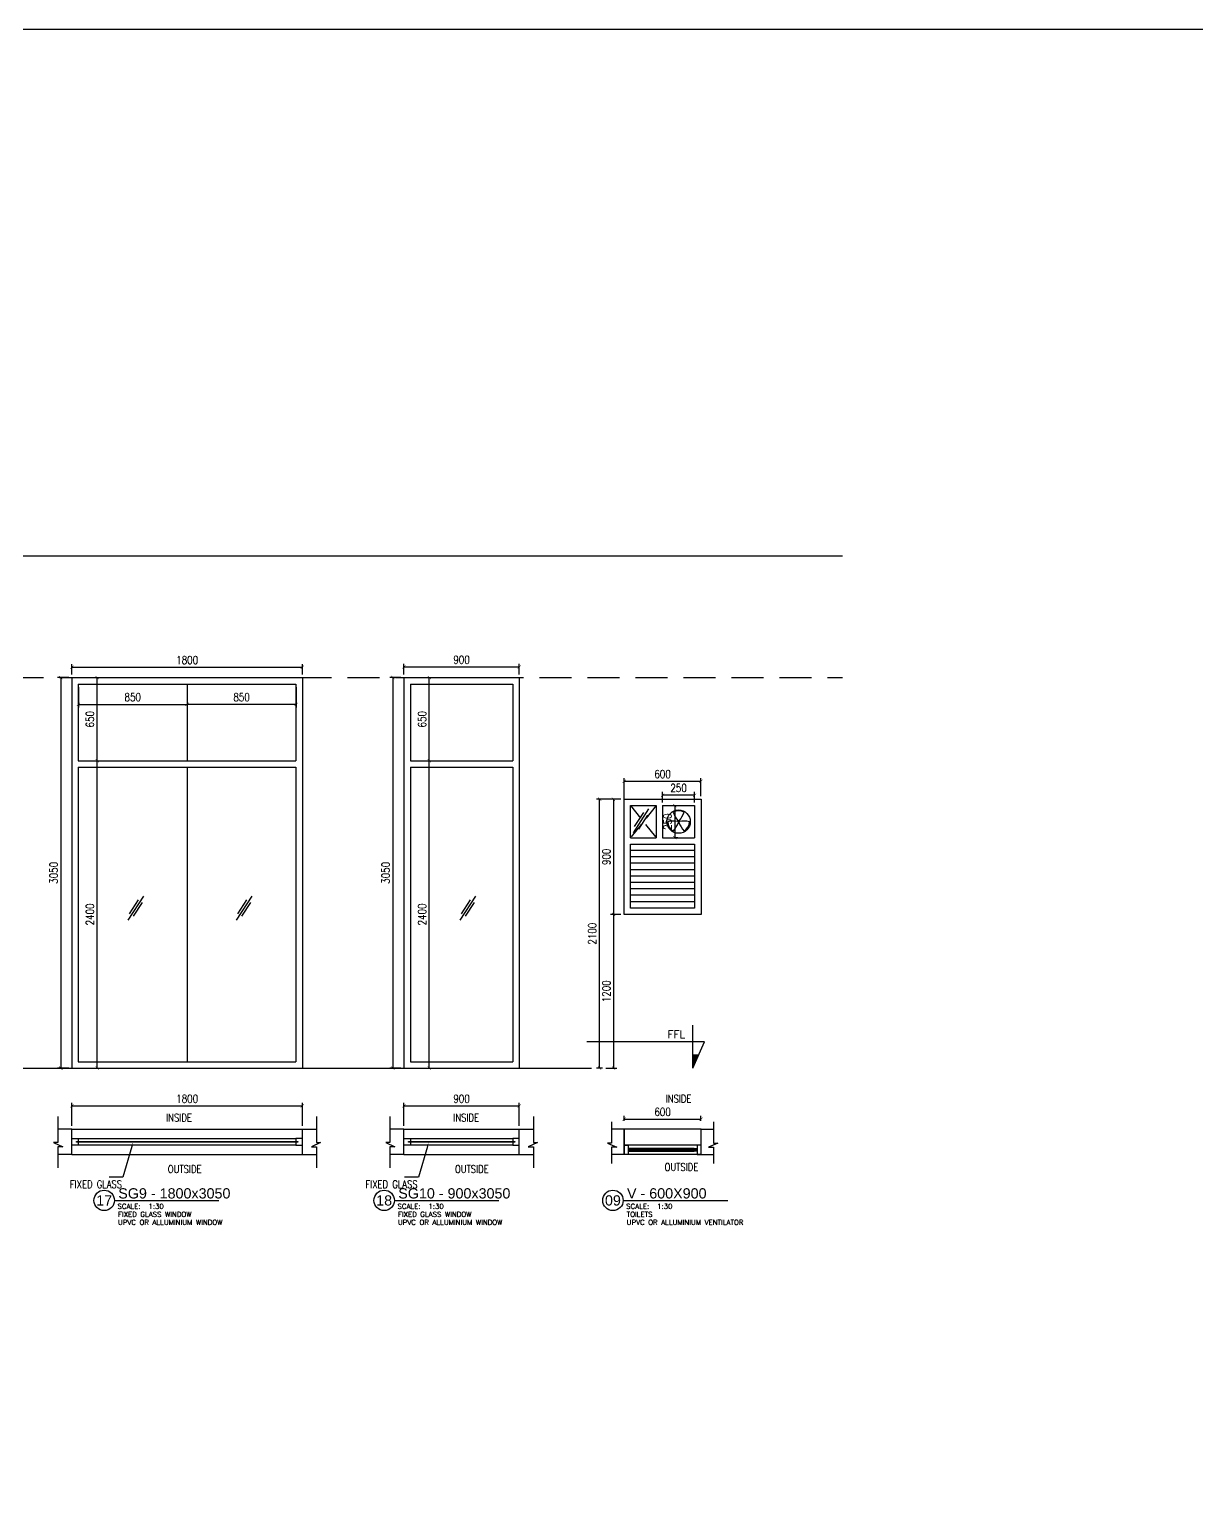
# Model space of a CAD drawing. Extents: x -32840 to 422982, y 280745 to 888746.
# Drawn here: x 395914 to 405032, y 414700 to 426137 of the extents above; entities that cross this region are included whole.
import ezdxf
from ezdxf import colors
from ezdxf.entities.mleader import LeaderData, LeaderLine
from ezdxf.enums import TextEntityAlignment as Align
from ezdxf.math import Vec2, Vec3

# ---------------------------------------------------------------- set-up
doc = ezdxf.new("R2010")
doc.units = 0
doc.header["$LTSCALE"] = 1000
doc.header["$PDMODE"] = 3
for name, pattern in [('CONTINOUS', [0]), ('HIDDEN', [0.375, 0.25, -0.125]), ('HIDDEN2', [0.1875, 0.125, -0.0625])]:
    doc.linetypes.add(name, pattern=pattern)
doc.layers.get('Defpoints').update_dxf_attribs({"linetype": 'HIDDEN'})
for name, color, linetype in [('A-Dim det', 3, 'Continuous'), ('A-ELEV-4', 6, 'Continuous'), ('A-FL-Drop', 3, 'Continuous'), ('A-Frame', 32, 'Continuous'), ('A-Glass', 140, 'Continuous'), ('A-HAT', 8, 'Continuous'), ('A-HATCH', 8, 'Continuous'), ('A-RD', 6, 'Continuous'), ('A-Tag LVl', 2, 'Continuous'), ('A-VENT', 5, 'HIDDEN2'), ('A-WALL', 7, 'CONTINOUS'), ('a-win', 1, 'Continuous')]:
    doc.layers.add(name, color=color, linetype=linetype)
doc.styles.add('Arial', font='arial.ttf')
doc.styles.add('ROMANS', font='romans.shx', dxfattribs={"width": 0.8})
doc.styles.get("Standard").update_dxf_attribs({"font": 'arial.ttf'})
doc.dimstyles.new('A-Det', dxfattribs={"dimscale": 25, "dimtxt": 2.5, "dimasz": 1, "dimexe": 1, "dimexo": 1, "dimgap": 1, "dimtad": 1, "dimdec": 0, "dimlfac": -0.01, "dimzin": 3, "dimdsep": 46, "dimtxsty": 'ROMANS', "dimblk": 'ARCHTICK', "dimcen": 1, "dimclrd": 256, "dimclre": 256, "dimclrt": 6, "dimadec": 0, "dimazin": 0, "dimtfac": 1, "dimtdec": 0, "dimtix": 1, "dimtmove": 1, "dimatfit": 3, "dimfxl": 1, "dimfrac": 2, "dimtolj": 1, "dimtzin": 3, "dimarcsym": 0})

# ---------------------------------------------------------------- blocks, each defined once
blk = doc.blocks.new('_ArchTick')
at = {"color": 0, "linetype": 'ByBlock', "const_width": 0.15}
blk.add_lwpolyline([(-0.5, -0.5), (0.5, 0.5)], dxfattribs=at)
blk = doc.blocks.new('*D339')
at = {"layer": 'A-Dim det', "lineweight": -2, "transparency": 16777216}
for p, q in [((396247, 417573), (396247, 417754)), ((396247, 417729), (398047, 417729)), ((398047, 417573), (398047, 417754))]:
    blk.add_line(p, q, dxfattribs=at)
at = {"layer": 'Defpoints', "color": 0, "transparency": 16777216}
for p in [(398047, 417729), (396247, 417548), (398047, 417548)]:
    blk.add_point(p, dxfattribs=at)
at = {"layer": 'A-Dim det', "lineweight": -2, "transparency": 16777216, "xscale": 25, "yscale": 25, "zscale": 25, "rotation": 180}
blk.add_blockref('_ArchTick', (396247, 417729), dxfattribs=at)
at = {"layer": 'A-Dim det', "lineweight": -2, "transparency": 16777216, "xscale": 25, "yscale": 25, "zscale": 25}
blk.add_blockref('_ArchTick', (398047, 417729), dxfattribs=at)
at = {"layer": 'A-Dim det', "color": 6, "transparency": 16777216, "insert": (397147, 417785), "char_height": 62.5, "attachment_point": 5, "style": 'ROMANS'}
blk.add_mtext('\\A1;1800', dxfattribs=at)
blk = doc.blocks.new('TAG-LABEL')
at = {"linetype": 'Continuous'}
blk.add_line((-65.32, 0), (-24.49, 0), dxfattribs=at)
blk.add_circle((-69.32, 0), 4, dxfattribs=at)
at = {"color": 6, "style": 'ROMANS'}
blk.add_text('SCALE:', height=2, dxfattribs=at).set_placement((-64.13, -3.31))
at = {"color": 6, "style": 'Arial'}
blk.add_attdef('88', text='', height=4, dxfattribs=at).set_placement((-69.32, 0), align=Align.MIDDLE_CENTER)
at = {"color": 6}
for tag, p, height, style in [('LABELNAME', (-63.82, 0.75), 4, 'Arial'), ('DES.LINE.01', (-63.94, -6.44), 2, 'ROMANS'), ('SCALE', (-52.05, -3.31), 2, 'ROMANS'), ('DES.LINE.02', (-63.94, -9.56), 2, 'ROMANS')]:
    blk.add_attdef(tag, p, '', height=height, dxfattribs=dict(at, style=style))
blk = doc.blocks.new('*D340')
at = {"layer": 'A-Dim det', "lineweight": -2, "transparency": 16777216}
for p, q in [((396222, 421074), (396135, 421074)), ((396160, 421074), (396160, 418024)), ((396222, 418024), (396135, 418024))]:
    blk.add_line(p, q, dxfattribs=at)
at = {"layer": 'Defpoints', "color": 0, "transparency": 16777216}
for p in [(396247, 421074), (396160, 418024), (396247, 418024)]:
    blk.add_point(p, dxfattribs=at)
at = {"layer": 'A-Dim det', "lineweight": -2, "transparency": 16777216, "xscale": 25, "yscale": 25, "zscale": 25}
for p, rotation in [((396160, 421074), 90), ((396160, 418024), 270)]:
    blk.add_blockref('_ArchTick', p, dxfattribs=dict(at, rotation=rotation))
at = {"layer": 'A-Dim det', "color": 6, "transparency": 16777216, "insert": (396104, 419549), "char_height": 62.5, "attachment_point": 5, "rotation": 90, "style": 'ROMANS'}
blk.add_mtext('\\A1;3050', dxfattribs=at)
blk = doc.blocks.new('*D341')
at = {"layer": 'A-Dim det', "lineweight": -2, "transparency": 16777216}
for p, q in [((396297, 420999), (396297, 420840)), ((397147, 420999), (397147, 420840)), ((396297, 420865), (397147, 420865))]:
    blk.add_line(p, q, dxfattribs=at)
at = {"layer": 'Defpoints', "color": 0, "transparency": 16777216}
for p in [(396297, 421024), (397147, 421024), (397147, 420865)]:
    blk.add_point(p, dxfattribs=at)
at = {"layer": 'A-Dim det', "lineweight": -2, "transparency": 16777216, "xscale": 25, "yscale": 25, "zscale": 25, "rotation": 180}
blk.add_blockref('_ArchTick', (396297, 420865), dxfattribs=at)
at = {"layer": 'A-Dim det', "lineweight": -2, "transparency": 16777216, "xscale": 25, "yscale": 25, "zscale": 25}
blk.add_blockref('_ArchTick', (397147, 420865), dxfattribs=at)
at = {"layer": 'A-Dim det', "color": 6, "transparency": 16777216, "insert": (396722, 420921), "char_height": 62.5, "attachment_point": 5, "style": 'ROMANS'}
blk.add_mtext('\\A1;850', dxfattribs=at)
blk = doc.blocks.new('GLAZ')
for p, q in [((203, 312), (0, 0)), ((135, 264), (16, 82)), ((187, 230), (69, 48))]:
    blk.add_line(p, q)
blk = doc.blocks.new('*D342')
at = {"layer": 'A-Dim det', "lineweight": -2, "transparency": 16777216}
for p, q in [((396322, 420424), (396469, 420424)), ((396444, 418024), (396444, 420424)), ((396272, 418024), (396469, 418024))]:
    blk.add_line(p, q, dxfattribs=at)
at = {"layer": 'Defpoints', "color": 0, "transparency": 16777216}
for p in [(396297, 420424), (396444, 420424), (396247, 418024)]:
    blk.add_point(p, dxfattribs=at)
at = {"layer": 'A-Dim det', "lineweight": -2, "transparency": 16777216, "xscale": 25, "yscale": 25, "zscale": 25}
for p, rotation in [((396444, 420424), 90), ((396444, 418024), 270)]:
    blk.add_blockref('_ArchTick', p, dxfattribs=dict(at, rotation=rotation))
at = {"layer": 'A-Dim det', "color": 6, "transparency": 16777216, "insert": (396388, 419224), "char_height": 62.5, "attachment_point": 5, "rotation": 90, "style": 'ROMANS'}
blk.add_mtext('\\A1;2400', dxfattribs=at)
blk = doc.blocks.new('*D343')
at = {"layer": 'A-Dim det', "lineweight": -2, "transparency": 16777216}
for p, q in [((396322, 421074), (396469, 421074)), ((396444, 420424), (396444, 421074)), ((396322, 420424), (396469, 420424))]:
    blk.add_line(p, q, dxfattribs=at)
at = {"layer": 'Defpoints', "color": 0, "transparency": 16777216}
for p in [(396297, 421074), (396444, 421074), (396297, 420424)]:
    blk.add_point(p, dxfattribs=at)
at = {"layer": 'A-Dim det', "lineweight": -2, "transparency": 16777216, "xscale": 25, "yscale": 25, "zscale": 25}
for p, rotation in [((396444, 421074), 90), ((396444, 420424), 270)]:
    blk.add_blockref('_ArchTick', p, dxfattribs=dict(at, rotation=rotation))
at = {"layer": 'A-Dim det', "color": 6, "transparency": 16777216, "insert": (396388, 420749), "char_height": 62.5, "attachment_point": 5, "rotation": 90, "style": 'ROMANS'}
blk.add_mtext('\\A1;650', dxfattribs=at)
blk = doc.blocks.new('*D344')
at = {"layer": 'A-Dim det', "lineweight": -2, "transparency": 16777216}
for p, q in [((396247, 421099), (396247, 421180)), ((396247, 421155), (398047, 421155)), ((398047, 421099), (398047, 421180))]:
    blk.add_line(p, q, dxfattribs=at)
at = {"layer": 'Defpoints', "color": 0, "transparency": 16777216}
for p in [(398047, 421155), (396247, 421074), (398047, 421074)]:
    blk.add_point(p, dxfattribs=at)
at = {"layer": 'A-Dim det', "lineweight": -2, "transparency": 16777216, "xscale": 25, "yscale": 25, "zscale": 25, "rotation": 180}
blk.add_blockref('_ArchTick', (396247, 421155), dxfattribs=at)
at = {"layer": 'A-Dim det', "lineweight": -2, "transparency": 16777216, "xscale": 25, "yscale": 25, "zscale": 25}
blk.add_blockref('_ArchTick', (398047, 421155), dxfattribs=at)
at = {"layer": 'A-Dim det', "color": 6, "transparency": 16777216, "insert": (397147, 421211), "char_height": 62.5, "attachment_point": 5, "style": 'ROMANS'}
blk.add_mtext('\\A1;1800', dxfattribs=at)
blk = doc.blocks.new('*D345')
at = {"layer": 'A-Dim det', "lineweight": -2, "transparency": 16777216}
for p, q in [((397147, 420999), (397147, 420840)), ((397997, 420999), (397997, 420840)), ((397997, 420865), (397147, 420865))]:
    blk.add_line(p, q, dxfattribs=at)
at = {"layer": 'Defpoints', "color": 0, "transparency": 16777216}
for p in [(397147, 421024), (397997, 421024), (397147, 420865)]:
    blk.add_point(p, dxfattribs=at)
at = {"layer": 'A-Dim det', "lineweight": -2, "transparency": 16777216, "xscale": 25, "yscale": 25, "zscale": 25, "rotation": 180}
blk.add_blockref('_ArchTick', (397147, 420865), dxfattribs=at)
at = {"layer": 'A-Dim det', "lineweight": -2, "transparency": 16777216, "xscale": 25, "yscale": 25, "zscale": 25}
blk.add_blockref('_ArchTick', (397997, 420865), dxfattribs=at)
at = {"layer": 'A-Dim det', "color": 6, "transparency": 16777216, "insert": (397572, 420921), "char_height": 62.5, "attachment_point": 5, "style": 'ROMANS'}
blk.add_mtext('\\A1;850', dxfattribs=at)
blk = doc.blocks.new('*D346')
at = {"layer": 'A-Dim det', "lineweight": -2, "transparency": 16777216}
for p, q in [((398840, 417573), (398840, 417754)), ((398840, 417729), (399740, 417729)), ((399740, 417573), (399740, 417754))]:
    blk.add_line(p, q, dxfattribs=at)
at = {"layer": 'Defpoints', "color": 0, "transparency": 16777216}
for p in [(399740, 417729), (398840, 417548), (399740, 417548)]:
    blk.add_point(p, dxfattribs=at)
at = {"layer": 'A-Dim det', "lineweight": -2, "transparency": 16777216, "xscale": 25, "yscale": 25, "zscale": 25, "rotation": 180}
blk.add_blockref('_ArchTick', (398840, 417729), dxfattribs=at)
at = {"layer": 'A-Dim det', "lineweight": -2, "transparency": 16777216, "xscale": 25, "yscale": 25, "zscale": 25}
blk.add_blockref('_ArchTick', (399740, 417729), dxfattribs=at)
at = {"layer": 'A-Dim det', "color": 6, "transparency": 16777216, "insert": (399290, 417785), "char_height": 62.5, "attachment_point": 5, "style": 'ROMANS'}
blk.add_mtext('\\A1;900', dxfattribs=at)
blk = doc.blocks.new('*D347')
at = {"layer": 'A-Dim det', "lineweight": -2, "transparency": 16777216}
for p, q in [((398815, 421074), (398729, 421074)), ((398754, 421074), (398754, 418024)), ((398815, 418024), (398729, 418024))]:
    blk.add_line(p, q, dxfattribs=at)
at = {"layer": 'Defpoints', "color": 0, "transparency": 16777216}
for p in [(398840, 421074), (398754, 418024), (398840, 418024)]:
    blk.add_point(p, dxfattribs=at)
at = {"layer": 'A-Dim det', "lineweight": -2, "transparency": 16777216, "xscale": 25, "yscale": 25, "zscale": 25}
for p, rotation in [((398754, 421074), 90), ((398754, 418024), 270)]:
    blk.add_blockref('_ArchTick', p, dxfattribs=dict(at, rotation=rotation))
at = {"layer": 'A-Dim det', "color": 6, "transparency": 16777216, "insert": (398697, 419549), "char_height": 62.5, "attachment_point": 5, "rotation": 90, "style": 'ROMANS'}
blk.add_mtext('\\A1;3050', dxfattribs=at)
blk = doc.blocks.new('*D348')
at = {"layer": 'A-Dim det', "lineweight": -2, "transparency": 16777216}
for p, q in [((398915, 420424), (399063, 420424)), ((399038, 418024), (399038, 420424)), ((398865, 418024), (399063, 418024))]:
    blk.add_line(p, q, dxfattribs=at)
at = {"layer": 'Defpoints', "color": 0, "transparency": 16777216}
for p in [(398890, 420424), (399038, 420424), (398840, 418024)]:
    blk.add_point(p, dxfattribs=at)
at = {"layer": 'A-Dim det', "lineweight": -2, "transparency": 16777216, "xscale": 25, "yscale": 25, "zscale": 25}
for p, rotation in [((399038, 420424), 90), ((399038, 418024), 270)]:
    blk.add_blockref('_ArchTick', p, dxfattribs=dict(at, rotation=rotation))
at = {"layer": 'A-Dim det', "color": 6, "transparency": 16777216, "insert": (398982, 419224), "char_height": 62.5, "attachment_point": 5, "rotation": 90, "style": 'ROMANS'}
blk.add_mtext('\\A1;2400', dxfattribs=at)
blk = doc.blocks.new('*D349')
at = {"layer": 'A-Dim det', "lineweight": -2, "transparency": 16777216}
for p, q in [((398915, 421074), (399063, 421074)), ((399038, 420424), (399038, 421074)), ((398915, 420424), (399063, 420424))]:
    blk.add_line(p, q, dxfattribs=at)
at = {"layer": 'Defpoints', "color": 0, "transparency": 16777216}
for p in [(398890, 421074), (399038, 421074), (398890, 420424)]:
    blk.add_point(p, dxfattribs=at)
at = {"layer": 'A-Dim det', "lineweight": -2, "transparency": 16777216, "xscale": 25, "yscale": 25, "zscale": 25}
for p, rotation in [((399038, 421074), 90), ((399038, 420424), 270)]:
    blk.add_blockref('_ArchTick', p, dxfattribs=dict(at, rotation=rotation))
at = {"layer": 'A-Dim det', "color": 6, "transparency": 16777216, "insert": (398982, 420749), "char_height": 62.5, "attachment_point": 5, "rotation": 90, "style": 'ROMANS'}
blk.add_mtext('\\A1;650', dxfattribs=at)
blk = doc.blocks.new('*D350')
at = {"layer": 'A-Dim det', "lineweight": -2, "transparency": 16777216}
for p, q in [((398840, 421099), (398840, 421182)), ((398840, 421157), (399740, 421157)), ((399740, 421099), (399740, 421182))]:
    blk.add_line(p, q, dxfattribs=at)
at = {"layer": 'Defpoints', "color": 0, "transparency": 16777216}
for p in [(399740, 421157), (398840, 421074), (399740, 421074)]:
    blk.add_point(p, dxfattribs=at)
at = {"layer": 'A-Dim det', "lineweight": -2, "transparency": 16777216, "xscale": 25, "yscale": 25, "zscale": 25, "rotation": 180}
blk.add_blockref('_ArchTick', (398840, 421157), dxfattribs=at)
at = {"layer": 'A-Dim det', "lineweight": -2, "transparency": 16777216, "xscale": 25, "yscale": 25, "zscale": 25}
blk.add_blockref('_ArchTick', (399740, 421157), dxfattribs=at)
at = {"layer": 'A-Dim det', "color": 6, "transparency": 16777216, "insert": (399290, 421213), "char_height": 62.5, "attachment_point": 5, "style": 'ROMANS'}
blk.add_mtext('\\A1;900', dxfattribs=at)
blk = doc.blocks.new('*D351')
at = {"layer": 'A-Dim det', "lineweight": -2, "transparency": 16777216}
for p, q in [((400560, 417612), (400560, 417651)), ((400560, 417626), (401160, 417626)), ((401160, 417612), (401160, 417651))]:
    blk.add_line(p, q, dxfattribs=at)
at = {"layer": 'Defpoints', "color": 0, "transparency": 16777216}
for p in [(400560, 417587), (401160, 417626), (401160, 417587)]:
    blk.add_point(p, dxfattribs=at)
at = {"layer": 'A-Dim det', "lineweight": -2, "transparency": 16777216, "xscale": 25, "yscale": 25, "zscale": 25, "rotation": 180}
blk.add_blockref('_ArchTick', (400560, 417626), dxfattribs=at)
at = {"layer": 'A-Dim det', "lineweight": -2, "transparency": 16777216, "xscale": 25, "yscale": 25, "zscale": 25}
blk.add_blockref('_ArchTick', (401160, 417626), dxfattribs=at)
at = {"layer": 'A-Dim det', "color": 6, "transparency": 16777216, "insert": (400860, 417682), "char_height": 62.5, "attachment_point": 5, "style": 'ROMANS'}
blk.add_mtext('\\A1;600', dxfattribs=at)
blk = doc.blocks.new('*D352')
at = {"layer": 'A-Dim det', "lineweight": -2, "transparency": 16777216}
for p, q in [((400560, 420122), (400560, 420289)), ((400560, 420264), (401160, 420264)), ((401160, 420149), (401160, 420289))]:
    blk.add_line(p, q, dxfattribs=at)
at = {"layer": 'Defpoints', "color": 0, "transparency": 16777216}
for p in [(401160, 420264), (400560, 420097), (401160, 420124)]:
    blk.add_point(p, dxfattribs=at)
at = {"layer": 'A-Dim det', "lineweight": -2, "transparency": 16777216, "xscale": 25, "yscale": 25, "zscale": 25, "rotation": 180}
blk.add_blockref('_ArchTick', (400560, 420264), dxfattribs=at)
at = {"layer": 'A-Dim det', "lineweight": -2, "transparency": 16777216, "xscale": 25, "yscale": 25, "zscale": 25}
blk.add_blockref('_ArchTick', (401160, 420264), dxfattribs=at)
at = {"layer": 'A-Dim det', "color": 6, "transparency": 16777216, "insert": (400860, 420320), "char_height": 62.5, "attachment_point": 5, "style": 'ROMANS'}
blk.add_mtext('\\A1;600', dxfattribs=at)
blk = doc.blocks.new('*D353')
at = {"layer": 'A-Dim det', "lineweight": -2, "transparency": 16777216}
for p, q in [((400860, 420099), (400860, 420181)), ((401110, 420156), (400860, 420156)), ((401110, 420099), (401110, 420181))]:
    blk.add_line(p, q, dxfattribs=at)
at = {"layer": 'Defpoints', "color": 0, "transparency": 16777216}
for p in [(400860, 420156), (400860, 420074), (401110, 420074)]:
    blk.add_point(p, dxfattribs=at)
at = {"layer": 'A-Dim det', "lineweight": -2, "transparency": 16777216, "xscale": 25, "yscale": 25, "zscale": 25, "rotation": 180}
blk.add_blockref('_ArchTick', (400860, 420156), dxfattribs=at)
at = {"layer": 'A-Dim det', "lineweight": -2, "transparency": 16777216, "xscale": 25, "yscale": 25, "zscale": 25}
blk.add_blockref('_ArchTick', (401110, 420156), dxfattribs=at)
at = {"layer": 'A-Dim det', "color": 6, "transparency": 16777216, "insert": (400985, 420212), "char_height": 62.5, "attachment_point": 5, "style": 'ROMANS'}
blk.add_mtext('\\A1;250', dxfattribs=at)
blk = doc.blocks.new('*D354')
at = {"layer": 'A-Dim det', "lineweight": -2, "transparency": 16777216}
for p, q in [((400950, 420074), (400980, 420074)), ((400955, 420074), (400955, 419824)), ((400950, 419824), (400980, 419824))]:
    blk.add_line(p, q, dxfattribs=at)
at = {"layer": 'Defpoints', "color": 0, "transparency": 16777216}
for p in [(400925, 420074), (400925, 419824), (400955, 419824)]:
    blk.add_point(p, dxfattribs=at)
at = {"layer": 'A-Dim det', "lineweight": -2, "transparency": 16777216, "xscale": 25, "yscale": 25, "zscale": 25}
for p, rotation in [((400955, 420074), 90), ((400955, 419824), 270)]:
    blk.add_blockref('_ArchTick', p, dxfattribs=dict(at, rotation=rotation))
at = {"layer": 'A-Dim det', "color": 6, "transparency": 16777216, "insert": (400899, 419949), "char_height": 62.5, "attachment_point": 5, "rotation": 90, "style": 'ROMANS'}
blk.add_mtext('\\A1;250', dxfattribs=at)
blk = doc.blocks.new('*D355')
at = {"layer": 'A-Dim det', "lineweight": -2, "transparency": 16777216}
for p, q in [((400535, 420124), (400452, 420124)), ((400477, 420124), (400477, 419224)), ((400535, 419224), (400452, 419224))]:
    blk.add_line(p, q, dxfattribs=at)
at = {"layer": 'Defpoints', "color": 0, "transparency": 16777216}
for p in [(400560, 420124), (400477, 419224), (400560, 419224)]:
    blk.add_point(p, dxfattribs=at)
at = {"layer": 'A-Dim det', "lineweight": -2, "transparency": 16777216, "xscale": 25, "yscale": 25, "zscale": 25}
for p, rotation in [((400477, 420124), 90), ((400477, 419224), 270)]:
    blk.add_blockref('_ArchTick', p, dxfattribs=dict(at, rotation=rotation))
at = {"layer": 'A-Dim det', "color": 6, "transparency": 16777216, "insert": (400421, 419674), "char_height": 62.5, "attachment_point": 5, "rotation": 90, "style": 'ROMANS'}
blk.add_mtext('\\A1;900', dxfattribs=at)
blk = doc.blocks.new('*D356')
at = {"layer": 'A-Dim det', "lineweight": -2, "transparency": 16777216}
for p, q in [((400535, 419224), (400452, 419224)), ((400477, 419224), (400477, 418024)), ((400418, 418024), (400502, 418024))]:
    blk.add_line(p, q, dxfattribs=at)
at = {"layer": 'Defpoints', "color": 0, "transparency": 16777216}
for p in [(400560, 419224), (400393, 418024), (400477, 418024)]:
    blk.add_point(p, dxfattribs=at)
at = {"layer": 'A-Dim det', "lineweight": -2, "transparency": 16777216, "xscale": 25, "yscale": 25, "zscale": 25}
for p, rotation in [((400477, 419224), 90), ((400477, 418024), 270)]:
    blk.add_blockref('_ArchTick', p, dxfattribs=dict(at, rotation=rotation))
at = {"layer": 'A-Dim det', "color": 6, "transparency": 16777216, "insert": (400421, 418624), "char_height": 62.5, "attachment_point": 5, "rotation": 90, "style": 'ROMANS'}
blk.add_mtext('\\A1;1200', dxfattribs=at)
blk = doc.blocks.new('*D357')
at = {"layer": 'A-Dim det', "lineweight": -2, "transparency": 16777216}
for p, q in [((400513, 420124), (400343, 420124)), ((400368, 418024), (400368, 420124)), ((400391, 418024), (400343, 418024))]:
    blk.add_line(p, q, dxfattribs=at)
at = {"layer": 'Defpoints', "color": 0, "transparency": 16777216}
for p in [(400368, 420124), (400538, 420124), (400416, 418024)]:
    blk.add_point(p, dxfattribs=at)
at = {"layer": 'A-Dim det', "lineweight": -2, "transparency": 16777216, "xscale": 25, "yscale": 25, "zscale": 25}
for p, rotation in [((400368, 420124), 90), ((400368, 418024), 270)]:
    blk.add_blockref('_ArchTick', p, dxfattribs=dict(at, rotation=rotation))
at = {"layer": 'A-Dim det', "color": 6, "transparency": 16777216, "insert": (400311, 419074), "char_height": 62.5, "attachment_point": 5, "rotation": 90, "style": 'ROMANS'}
blk.add_mtext('\\A1;2100', dxfattribs=at)
blk = doc.blocks.new('TAG-LVL-SEC')
blk.add_hatch(color=256).paths.add_polyline_path([(0, 3.42), (-1.53, 3.42), (0, 0)])
for p, q in [((0, 0), (0, 11.17)), ((0, 0), (-3.06, 6.83)), ((-3.06, 6.83), (27.63, 6.83)), ((-1.53, 3.42), (0, 3.42))]:
    blk.add_line(p, q)
at = {"color": 6, "style": 'ROMANS'}
for tag, p in [('LEVEL', (1.61, 7.76)), ('LEVELTAG', (1.44, 3.9))]:
    blk.add_attdef(tag, p, '', height=2, dxfattribs=at)

msp = doc.modelspace()

# ---------------------------------------------------------------- linework, layer by layer
msp.add_lwpolyline([(316695.9, 426137), (422982.3, 426137), (422982.3, 403263.5), (316695.9, 403263.5)], close=True)
at = {"layer": 'A-ELEV-4'}
msp.add_line((401160.4, 420123.8, 12093.6), (401160.4, 419223.8, 12093.6), dxfattribs=at)
at = {"layer": 'A-Frame', "color": 8}
for p, q in [((396296.6, 417474.6), (397996.6, 417474.6)), ((398890.2, 417474.6), (399690.2, 417474.6)), ((397996.6, 417422.1), (396296.6, 417422.1)), ((399690.2, 417422.1), (398890.2, 417422.1))]:
    msp.add_line(p, q, dxfattribs=at)
at = {"layer": 'A-Frame', "color": 1}
for p, q in [((401107.6, 417397.1), (400612.6, 417397.1)), ((400612.6, 417374.6), (401107.6, 417374.6))]:
    msp.add_line(p, q, dxfattribs=at)
at = {"layer": 'A-Frame'}
for points in [[(396296.6, 417446.3), (396296.6, 417422.1), (396246.6, 417422.1), (396246.6, 417474.6), (396296.6, 417474.6), (396296.6, 417450.3)], [(397996.6, 417446.3), (397996.6, 417422.1), (398046.6, 417422.1), (398046.6, 417474.6), (397996.6, 417474.6), (397996.6, 417450.3)], [(398890.2, 417446.3), (398890.2, 417422.1), (398840.2, 417422.1), (398840.2, 417474.6), (398890.2, 417474.6), (398890.2, 417450.3)], [(399690.2, 417446.3), (399690.2, 417422.1), (399740.2, 417422.1), (399740.2, 417474.6), (399690.2, 417474.6), (399690.2, 417450.3)], [(400612.6, 417379.6), (400592.6, 417379.6), (400592.6, 417392.1), (400612.6, 417392.1), (400612.6, 417397.1), (400590.1, 417397.1), (400590.1, 417374.6), (400612.6, 417374.6), (400612.6, 417379.6)], [(401107.6, 417379.6), (401127.6, 417379.6), (401127.6, 417392.1), (401107.6, 417392.1), (401107.6, 417397.1), (401130.1, 417397.1), (401130.1, 417374.6), (401107.6, 417374.6), (401107.6, 417379.6)]]:
    msp.add_lwpolyline(points, dxfattribs=at)
for points in [[(400590.1, 417348.3), (400560.1, 417348.3), (400560.1, 417423.3), (400590.1, 417423.3)], [(401130.1, 417348.3), (401160.1, 417348.3), (401160.1, 417423.3), (401130.1, 417423.3)]]:
    msp.add_lwpolyline(points, close=True, dxfattribs=at)
at = {"layer": 'A-Glass'}
for points in [[(396281.6, 417446.3), (396281.6, 417450.3), (398011.6, 417450.3), (398011.6, 417446.3), (396281.6, 417446.3)], [(398875.2, 417446.3), (398875.2, 417450.3), (399705.2, 417450.3), (399705.2, 417446.3), (398875.2, 417446.3)], [(400597.6, 417383.8), (400597.6, 417387.8), (401122.6, 417387.8), (401122.6, 417383.8), (400597.6, 417383.8)]]:
    msp.add_lwpolyline(points, close=True, dxfattribs=at)
at = {"layer": 'A-HAT'}
for points in [[(396135.6, 417647.1), (396135.6, 417442.2), (396103.8, 417442.2), (396175.6, 417410.3), (396135.6, 417410.3), (396135.6, 417244)], [(398157.5, 417647.1), (398157.5, 417442.2), (398189.3, 417442.2), (398117.5, 417410.3), (398157.5, 417410.3), (398157.5, 417244)], [(398729.2, 417647.1), (398729.2, 417442.2), (398697.5, 417442.2), (398769.2, 417410.3), (398729.2, 417410.3), (398729.2, 417244)], [(399851.2, 417647.1), (399851.2, 417442.2), (399882.9, 417442.2), (399811.2, 417410.3), (399851.2, 417410.3), (399851.2, 417244)], [(400461.7, 417603.4), (400461.7, 417437.9), (400430, 417437.9), (400501.7, 417406), (400461.7, 417406), (400461.7, 417279.6)], [(401258.5, 417603.4), (401258.5, 417437.9), (401290.3, 417437.9), (401218.5, 417406), (401258.5, 417406), (401258.5, 417279.6)]]:
    msp.add_lwpolyline(points, dxfattribs=at)
at = {"layer": 'A-HATCH', "linetype": 'HIDDEN2'}
for p, q in [((400610.1, 420073.8), (400810.4, 419823.8)), ((400810.4, 420073.8), (400610.1, 419823.8))]:
    msp.add_line(p, q, dxfattribs=at)
at = {"layer": 'A-HATCH'}
for p, q in [((401110.4, 419723.8), (400610.1, 419723.8)), ((401110.4, 419673.8), (400610.1, 419673.8)), ((401110.4, 419623.8), (400610.1, 419623.8)), ((401110.4, 419573.8), (400610.1, 419573.8)), ((401110.4, 419523.8), (400610.1, 419523.8)), ((401110.4, 419473.8), (400610.1, 419473.8)), ((401110.4, 419423.8), (400610.1, 419423.8)), ((401110.4, 419373.8), (400610.1, 419373.8)), ((401110.4, 419323.8), (400610.1, 419323.8))]:
    msp.add_line(p, q, dxfattribs=at)
at = {"layer": 'A-VENT', "linetype": 'ByBlock'}
for radius in [91.1, 6.75]:
    msp.add_circle((400985.4, 419948.8), radius, dxfattribs=at)
for centre, radius, start, end in [((400985.4, 419948.8), 84.4, 60.04594, 119.95406), ((401153.1, 420094.1), 221.8, 198.98987, 219.17459), ((400817.8, 420094.1), 221.8, 320.82541, 341.01013), ((400943.4, 419731), 221.8, 80.82541, 101.01013), ((400985.4, 419948.8), 84.4, 180.04594, 239.95406), ((400775.8, 420021.3), 221.8, 318.98987, 339.17459), ((401195.1, 420021.3), 221.8, 200.82541, 221.01013), ((401027.5, 419731), 221.8, 78.98987, 99.17459), ((400985.4, 419948.8), 84.4, 300.04594, 359.95406)]:
    msp.add_arc(centre, radius, start, end, dxfattribs=at)
at = {"layer": 'A-WALL'}
for p, q in [((348669.1, 422023.8), (402265.7, 422023.8)), ((335642.9, 418023.8), (400304, 418023.8)), ((396246.6, 417548.3), (396135.6, 417548.3)), ((396246.6, 417348.3), (396246.6, 417548.3)), ((398046.6, 417548.3), (398157.5, 417548.3)), ((398046.6, 417348.3), (398046.6, 417548.3)), ((398840.2, 417548.3), (398729.2, 417548.3)), ((398840.2, 417348.3), (398840.2, 417548.3)), ((399740.2, 417548.3), (399851.2, 417548.3)), ((399740.2, 417348.3), (399740.2, 417548.3)), ((400560.1, 417548.3), (400461.7, 417548.3)), ((400560.1, 417348.3), (400560.1, 417548.3)), ((401160.1, 417348.3), (401160.1, 417548.3)), ((401160.1, 417548.3), (401258.5, 417548.3)), ((396246.6, 417348.3), (396135.6, 417348.3)), ((398046.6, 417348.3), (398157.5, 417348.3)), ((398840.2, 417348.3), (398729.2, 417348.3)), ((399740.2, 417348.3), (399851.2, 417348.3)), ((400560.1, 417348.3), (400461.7, 417348.3)), ((401160.1, 417348.3), (401258.5, 417348.3))]:
    msp.add_line(p, q, dxfattribs=at)
at = {"layer": 'A-WALL', "linetype": 'HIDDEN'}
msp.add_line((349273.8, 421073.8), (402265.7, 421073.8), dxfattribs=at)
at = {"layer": 'a-win'}
for p, q in [((396246.6, 421073.8), (398046.6, 421073.8)), ((396246.6, 421073.8), (396246.6, 418023.8)), ((396296.6, 421023.8), (397996.6, 421023.8)), ((396296.6, 421023.8), (396296.6, 420423.8)), ((397146.6, 421023.8), (397146.6, 420423.8)), ((397996.6, 421023.8), (397996.6, 420423.8)), ((398046.6, 421073.8), (398046.6, 418023.8)), ((398840.2, 421073.8), (399740.2, 421073.8)), ((398840.2, 421073.8), (398840.2, 418023.8)), ((398890.2, 421023.8), (399690.2, 421023.8)), ((398890.2, 421023.8), (398890.2, 420423.8)), ((399690.2, 421023.8), (399690.2, 420423.8)), ((399740.2, 421073.8), (399740.2, 418023.8)), ((396296.6, 420423.8), (397996.6, 420423.8)), ((398890.2, 420423.8), (399690.2, 420423.8)), ((396296.6, 420373.8), (396296.6, 418073.8)), ((396296.6, 420373.8), (397996.6, 420373.8)), ((397146.6, 420373.8), (397146.6, 418073.8)), ((397996.6, 420373.8), (397996.6, 418073.8)), ((398890.2, 420373.8), (398890.2, 418073.8)), ((398890.2, 420373.8), (399690.2, 420373.8)), ((399690.2, 420373.8), (399690.2, 418073.8)), ((400560.1, 419223.8), (400560.1, 420123.8)), ((400560.1, 420123.8), (401160.4, 420123.8)), ((400610.1, 419823.8), (400610.1, 420073.8)), ((400610.1, 420073.8), (400810.4, 420073.8)), ((400810.4, 420073.8), (400810.4, 419823.8)), ((400860.4, 420073.8), (401110.4, 420073.8)), ((400860.4, 420073.8), (400860.4, 419823.8)), ((401110.4, 420073.8), (401110.4, 419823.8)), ((401160.4, 420123.8), (401160.4, 419223.8)), ((400610.1, 419823.8), (400810.4, 419823.8)), ((400610.1, 419773.8), (401110.4, 419773.8)), ((400610.1, 419273.8), (400610.1, 419773.8)), ((400860.4, 419823.8), (401110.4, 419823.8)), ((401110.4, 419773.8), (401110.4, 419273.8)), ((401110.4, 419273.8), (400610.1, 419273.8)), ((401160.4, 419223.8), (400560.1, 419223.8)), ((396246.6, 418023.8), (398046.6, 418023.8)), ((396296.6, 418073.8), (397996.6, 418073.8)), ((398840.2, 418023.8), (399740.2, 418023.8)), ((398890.2, 418073.8), (399690.2, 418073.8)), ((396246.6, 417548.3), (398046.6, 417548.3)), ((398840.2, 417548.3), (399740.2, 417548.3)), ((400560.1, 417548.3), (400560.1, 417348.3)), ((401160.1, 417548.3), (400560.1, 417548.3)), ((396246.6, 417348.3), (398046.6, 417348.3)), ((398840.2, 417348.3), (399740.2, 417348.3)), ((401160.1, 417423.3), (400560.1, 417423.3)), ((401160.1, 417348.3), (400560.1, 417348.3))]:
    msp.add_line(p, q, dxfattribs=at)

# ---------------------------------------------------------------- block references
at = {"layer": 'A-HAT', "xscale": 0.6, "yscale": 0.6, "zscale": 0.6}
for p in [(400629.3, 419862.1), (396683.5, 419180.7), (397530, 419180.7), (399277.2, 419180.7)]:
    msp.add_blockref('GLAZ', p, dxfattribs=at)
at = {"layer": 'A-Tag LVl'}
ref = msp.add_blockref('TAG-LVL-SEC', (401096.2, 418023.8), dxfattribs=dict(at, xscale=-30, yscale=30, zscale=30))
ref.add_attrib('LEVEL', 'FFL', dxfattribs={"layer": '0', "color": 6, "height": 60, "style": 'ROMANS'}).set_placement((401036, 418256.7), align=Align.RIGHT)
at = {"layer": 'A-Tag LVl', "xscale": 20, "yscale": 20, "zscale": 20}
for p, values in [((397885.4, 416990.9), {'88': '17', 'LABELNAME': 'SG9 - 1800x3050', 'SCALE': '1:30', 'DES.LINE.01': 'FIXED GLASS WINDOW', 'DES.LINE.02': 'UPVC OR ALLUMINIUM WINDOW'}), ((400072, 416990.9), {'88': '18', 'LABELNAME': 'SG10 - 900x3050', 'SCALE': '1:30', 'DES.LINE.01': 'FIXED GLASS WINDOW', 'DES.LINE.02': 'UPVC OR ALLUMINIUM WINDOW'}), ((401858.5, 416990.9), {'88': '09', 'LABELNAME': 'V - 600X900', 'SCALE': '1:30', 'DES.LINE.01': 'TOILETS', 'DES.LINE.02': 'UPVC OR ALLUMINIUM VENTILATOR'})]:
    msp.add_blockref('TAG-LABEL', p, dxfattribs=at).add_auto_attribs(values)

# ---------------------------------------------------------------- texts
at = {"layer": 'A-RD', "style": 'ROMANS', "width": 0.8}
for s, p in [('INSIDE', (400984.9, 417784.4)), ('INSIDE', (397083, 417636.6)), ('INSIDE', (399325.7, 417636.6)), ('OUTSIDE', (397127.6, 417235.2)), ('OUTSIDE', (399370.3, 417235.2)), ('OUTSIDE', (401007.4, 417251)), ('FIXED GLASS', (396434.5, 417117.2)), ('FIXED GLASS', (398742.7, 417117.2))]:
    msp.add_text(s, height=60, dxfattribs=at).set_placement(p, align=Align.MIDDLE_CENTER)

# ---------------------------------------------------------------- dimensions: what is measured, and where the dimension line sits
at = {"layer": 'A-Dim det'}
for base, p1, p2, picture, middle in [((398046.6, 421154.8), (396246.6, 421073.8), (398046.6, 421073.8), '*D344', (397146.6, 421211.1)), ((399740.2, 421156.9), (398840.2, 421073.8), (399740.2, 421073.8), '*D350', (399290.2, 421213.1)), ((397146.5557565, 420864.9545157), (396296.5557565, 421023.8203553), (397146.5557565, 421023.8203552), '*D341', (396721.5557565, 420921.2045157)), ((401160.4, 420263.5, 12093.6), (400560.4, 420097, 12093.6), (401160.4, 420123.8, 12093.6), '*D352', (400860.4, 420319.8, 12093.6)), ((400860.1227714, 420155.9705229), (401110.1227714, 420073.8203553), (400860.1227714, 420073.8203553), '*D353', (400985.1227714, 420212.2205229)), ((398046.6, 417729), (396246.6, 417548.3), (398046.6, 417548.3), '*D339', (397146.6, 417785.3)), ((399740.2, 417729), (398840.2, 417548.3), (399740.2, 417548.3), '*D346', (399290.2, 417785.3)), ((401160.1, 417625.5), (400560.1, 417586.6), (401160.1, 417586.6), '*D351', (400860.1, 417681.8))]:
    dim = msp.add_linear_dim(base=base, p1=p1, p2=p2, dimstyle='A-Det', dxfattribs=at)
    dim.commit()
    dim.dimension.update_dxf_attribs({"geometry": picture, "text_midpoint": middle})
for base, p1, p2, angle, picture, middle in [((396159.9877759, 418023.8203553), (396246.5557565, 421073.8203553), (396246.5557564, 418023.8203553), 90, '*D340', (396103.7377759, 419548.8203553)), ((396444.3933853, 421073.8203553), (396296.5557565, 420423.8203552), (396296.5557565, 421073.8203553), 90, '*D343', (396388.1433853, 420748.8203552)), ((397146.5557565, 420864.9545157), (397996.5557565, 421023.8203553), (397146.5557565, 421023.8203552), 180, '*D345', (397571.5557565, 420921.2045157)), ((398753.6358815, 418023.8203553), (398840.2038622, 421073.8203553), (398840.2038621, 418023.8203553), 90, '*D347', (398697.3858815, 419548.8203553)), ((399038.041491, 421073.8203553), (398890.2038621, 420423.8203552), (398890.2038621, 421073.8203553), 90, '*D349', (398981.791491, 420748.8203552)), ((396444.4, 420423.8), (396246.6, 418023.8), (396296.6, 420423.8), 90, '*D342', (396388.1, 419223.8)), ((399038, 420423.8), (398840.2, 418023.8), (398890.2, 420423.8), 90, '*D348', (398981.8, 419223.8)), ((400367.6, 420123.8), (400415.6, 418023.8), (400538.5, 420123.8), 90, '*D357', (400311.4, 419073.8)), ((400477.3, 419223.8), (400560.1, 420123.8), (400560.1, 419223.8), 90, '*D355', (400421.1, 419673.8)), ((400955.4030917, 419823.8203553), (400924.772665, 420073.8203553), (400925.0993564, 419823.8203553), 90, '*D354', (400899.1530917, 419948.8203553)), ((400477.3, 418023.8), (400560.1, 419223.8), (400392.7, 418023.8), 90, '*D356', (400421.1, 418623.8))]:
    dim = msp.add_linear_dim(base=base, p1=p1, p2=p2, angle=angle, dimstyle='A-Det', dxfattribs=at)
    dim.commit()
    dim.dimension.update_dxf_attribs({"geometry": picture, "text_midpoint": middle})

# ---------------------------------------------------------------- leaders
at = {"layer": 'A-FL-Drop'}
ml = msp.add_multileader_mtext('Standard', dxfattribs=at)
ml.set_content('', color=256)
ml.set_leader_properties()
ml.build(insert=Vec2(0, 0))
ml.multileader.update_dxf_attribs({"text_right_attachment_type": 6, "dogleg_length": 107.9, "arrow_head_size": 30})
ctx = ml.context
ctx.base_point, ctx.char_height, ctx.arrow_head_size, ctx.landing_gap_size, ctx.plane_origin = Vec3(396536.4, 417173.5), 0.18, 30, 0.09, Vec3(396721.6, 417484.9)
ctx.right_attachment = 6
notes = []
notes.append((ctx, [(0, (1, 1, 0), (396644.5, 417173.4), (-1, 0), 107.9, [(0, [(396723.9, 417441.6)], 0, [])])]))
ctx.mtext.insert, ctx.mtext.flow_direction = Vec3(396536.5, 417173.6), 5
ml = msp.add_multileader_mtext('Standard', dxfattribs=at)
ml.set_content('', color=256)
ml.set_leader_properties()
ml.build(insert=Vec2(0, 0))
ml.multileader.update_dxf_attribs({"text_right_attachment_type": 6, "dogleg_length": 107.9, "arrow_head_size": 30})
ctx = ml.context
ctx.base_point, ctx.char_height, ctx.arrow_head_size, ctx.landing_gap_size, ctx.plane_origin = Vec3(398844.7, 417173.5), 0.18, 30, 0.09, Vec3(399029.8, 417484.9)
ctx.right_attachment = 6
notes.append((ctx, [(0, (1, 1, 0), (398952.7, 417173.4), (-1, 0), 107.9, [(0, [(399032.1, 417441.6)], 0, [])])]))
ctx.mtext.insert, ctx.mtext.flow_direction = Vec3(398844.7, 417173.6), 5
for ctx, leaders in notes:
    for number, flags, end, landing, length, lines in leaders:
        leader = LeaderData()
        leader.index, (leader.has_last_leader_line, leader.has_dogleg_vector, leader.attachment_direction) = number, flags
        leader.last_leader_point, leader.dogleg_vector, leader.dogleg_length = Vec3(end), Vec3(landing), length
        for number, points, colour, breaks in lines:
            line = LeaderLine()
            line.index, line.vertices, line.color, line.breaks = number, Vec3.list(points), colors.encode_raw_color(colour), breaks
            leader.lines.append(line)
        ctx.leaders.append(leader)

doc.saveas('drawing.dxf')
